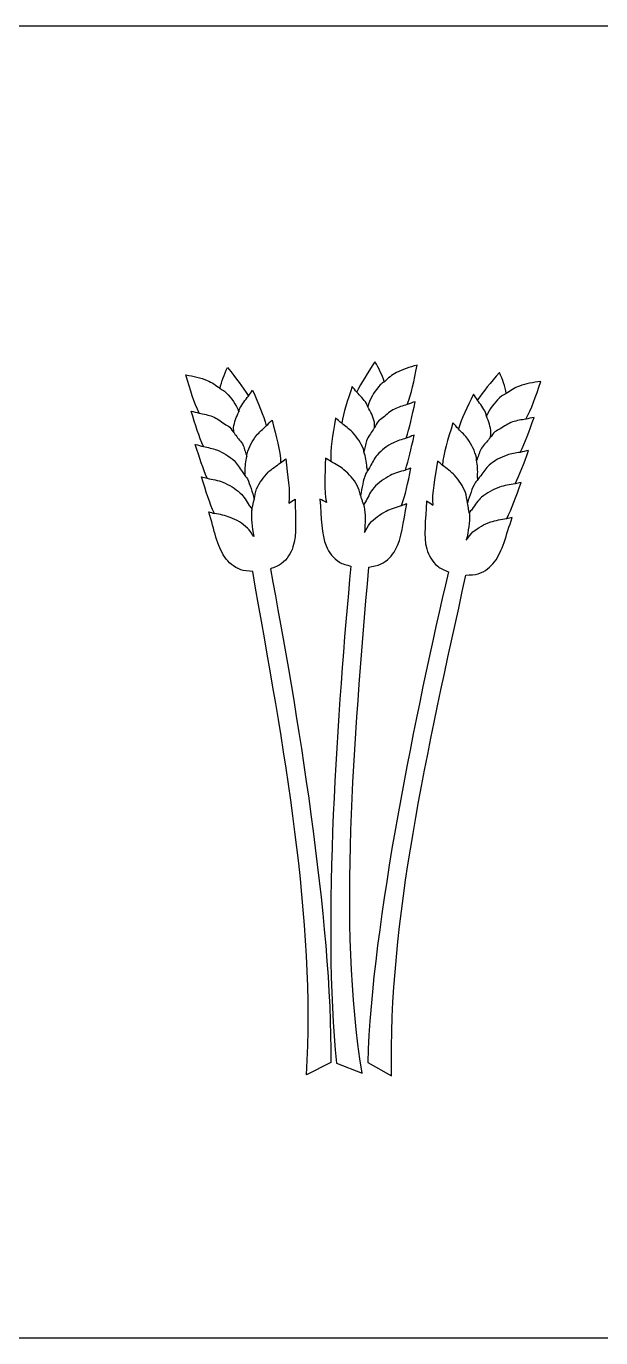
# Model space of a CAD drawing. Extents: x 87 to 257, y -442 to -192.
# Drawn here: x 158.04 to 175.57, y -274.19 to -234.19 of the extents above; entities that cross this region are included whole.
import ezdxf

# ---------------------------------------------------------------- set-up
doc = ezdxf.new("R2010")
doc.units = 0
doc.layers.add('Edges_-_Cut', color=7, linetype='CONTINUOUS')
doc.layers.add('Edges_-_Etch', color=7, linetype='CONTINUOUS')

msp = doc.modelspace()

# ---------------------------------------------------------------- linework, layer by layer
at = {"layer": 'Edges_-_Cut', "color": 7}
for p, q in [((187.309445, -234.194366), (157.309561, -234.194366)), ((157.309561, -274.194399), (187.309445, -274.194399))]:
    msp.add_line(p, q, dxfattribs=at)
at = {"layer": 'Edges_-_Etch', "color": 7}
for p, q in [((163.38927, -247.93727), (163.389285, -247.937214)), ((169.776507, -247.671276), (169.776513, -247.67122)), ((173.133885, -248.114506), (173.133882, -248.11445)), ((167.330035, -265.797196), (166.58741, -266.174753)), ((167.509963, -265.819745), (168.284415, -266.126747)), ((168.45889, -265.796462), (169.185288, -266.204358))]:
    msp.add_line(p, q, dxfattribs=at)
for points in [[(163.953105, -245.234823), (163.999229, -245.027672), (164.079055, -244.818884), (164.183732, -244.603605)], [(164.183732, -244.603605), (164.452365, -244.93928), (164.643071, -245.198699), (164.821032, -245.4722)], [(168.676261, -244.425664), (168.439933, -244.78482), (168.274117, -245.060777), (168.122301, -245.349603)], [(168.96446, -245.032724), (168.899315, -244.830766), (168.800461, -244.630303), (168.676261, -244.425664)], [(169.33201, -244.758968), (169.192812, -244.830371), (169.079376, -244.933608), (168.965293, -245.036393)], [(169.964602, -244.534037), (169.732545, -244.592344), (169.520862, -244.662251), (169.33201, -244.758968)], [(169.664589, -245.731309), (169.796327, -245.396029), (169.864814, -245.016637), (169.964602, -244.534037)], [(172.477927, -244.750897), (172.195657, -245.075198), (171.994401, -245.326489), (171.805292, -245.592427)], [(172.682284, -245.39109), (172.644757, -245.182245), (172.57362, -244.970353), (172.477927, -244.750897)], [(163.320736, -245.995299), (163.158458, -245.673679), (163.055066, -245.302303), (162.910926, -244.830992)], [(162.910926, -244.830992), (163.147395, -244.867426), (163.364652, -244.917493), (163.561663, -244.996289)], [(163.561663, -244.996289), (163.706883, -245.054455), (163.829413, -245.14677), (163.952538, -245.238492)], [(167.981046, -245.185999), (167.836223, -245.626604), (167.726727, -245.965412), (167.664206, -246.30453)], [(168.122614, -245.351212), (168.072071, -245.296969), (168.037185, -245.239424), (167.981046, -245.185999)], [(168.83452, -245.135171), (168.692325, -245.292566), (168.573961, -245.484929), (168.481451, -245.723435)], [(168.965293, -245.036393), (168.924661, -245.073195), (168.871923, -245.094023), (168.83452, -245.135171)], [(168.965307, -245.036393), (168.965262, -245.036393), (168.965352, -245.036393), (168.96446, -245.032724)], [(173.083116, -245.168896), (172.935612, -245.221023), (172.809377, -245.308201), (172.682566, -245.394759)], [(173.74012, -245.030636), (173.502345, -245.057447), (173.283211, -245.098341), (173.083116, -245.168896)], [(173.282573, -246.176994), (173.457994, -245.862401), (173.576638, -245.495597), (173.74012, -245.030636)], [(163.952541, -245.238492), (163.952589, -245.238492), (163.952493, -245.238492), (163.953105, -245.234823)], [(163.952538, -245.238492), (163.996407, -245.271258), (164.050853, -245.287176), (164.091916, -245.324739)], [(164.091916, -245.324739), (164.248095, -245.468221), (164.383799, -245.648815), (164.49804, -245.877669)], [(164.559093, -245.844931), (164.625771, -245.717903), (164.726256, -245.596265), (164.820792, -245.473781)], [(164.820792, -245.473781), (164.866089, -245.415079), (164.895482, -245.354542), (164.946417, -245.296122)], [(164.946417, -245.296122), (165.131502, -245.721431), (165.271964, -246.048611), (165.365676, -246.38042)], [(168.417621, -245.696482), (168.339448, -245.576199), (168.228106, -245.464383), (168.122614, -245.351212)], [(171.687154, -245.411297), (171.48466, -245.828591), (171.330806, -246.149703), (171.223469, -246.477363)], [(171.805335, -245.593979), (171.762502, -245.533499), (171.735634, -245.471777), (171.687154, -245.411297)], [(172.05148, -245.9756), (171.990106, -245.845947), (171.894731, -245.720246), (171.805335, -245.593979)], [(172.539745, -245.475164), (172.377775, -245.61207), (172.234727, -245.786906), (172.111131, -246.01085)], [(172.682566, -245.394759), (172.637379, -245.42569), (172.582324, -245.439378), (172.539745, -245.475164)], [(172.682566, -245.394759), (172.682521, -245.394759), (172.682614, -245.394759), (172.682284, -245.39109)], [(163.452581, -247.014799), (163.311815, -246.70348), (163.2063, -246.370316), (163.072335, -245.932166)], [(163.072335, -245.932166), (163.16266, -245.945995), (163.236072, -245.976447), (163.320753, -245.995158)], [(163.320753, -245.995158), (163.457893, -246.025695), (163.601146, -246.049288), (163.722979, -246.098028)], [(164.369149, -246.438755), (164.390033, -246.267333), (164.453705, -246.110587), (164.523888, -245.955083)], [(164.49804, -245.877669), (164.508595, -245.898554), (164.513703, -245.933182), (164.523891, -245.955083)], [(164.523888, -245.955083), (164.539862, -245.919748), (164.540794, -245.879758), (164.559093, -245.844931)], [(168.462895, -245.802908), (168.443704, -245.769042), (168.439076, -245.729502), (168.417621, -245.696482)], [(168.661845, -246.270127), (168.62515, -246.101387), (168.547206, -245.951216), (168.462895, -245.802908)], [(168.481451, -245.723435), (168.4729, -245.745448), (168.471009, -245.780161), (168.462909, -245.802908)], [(169.273609, -245.870924), (169.143609, -245.937754), (169.039227, -246.035883), (168.931096, -246.129665)], [(169.664555, -245.731139), (169.530835, -245.774235), (169.390393, -245.811065), (169.273609, -245.870924)], [(169.627903, -246.758654), (169.73918, -246.435622), (169.813323, -246.094105), (169.906058, -245.645428)], [(169.906058, -245.645428), (169.817418, -245.668006), (169.747136, -245.704695), (169.664555, -245.731139)], [(172.082104, -246.087134), (172.067598, -246.051095), (172.068332, -246.011188), (172.05148, -245.9756)], [(163.722979, -246.098028), (163.858617, -246.152497), (163.971656, -246.24055), (164.088024, -246.323891)], [(164.088024, -246.323891), (164.140696, -246.361454), (164.204695, -246.381125), (164.253342, -246.425801)], [(165.066599, -246.678136), (165.147902, -246.572416), (165.261197, -246.478012), (165.365673, -246.38042)], [(165.365673, -246.38042), (165.427417, -246.322734), (165.472962, -246.260108), (165.542002, -246.204087)], [(165.542002, -246.204087), (165.667224, -246.719961), (165.796708, -247.128055), (165.802112, -247.508829)], [(167.472287, -246.145272), (167.395474, -246.670572), (167.304415, -247.088967), (167.334362, -247.468528)], [(167.66422, -246.30453), (167.59739, -246.252799), (167.546229, -246.194661), (167.472287, -246.145272)], [(167.989628, -246.573206), (167.898868, -246.475472), (167.777301, -246.391991), (167.66422, -246.30453)], [(168.664667, -246.4317), (168.65843, -246.380702), (168.672456, -246.318952), (168.661845, -246.270127)], [(168.775947, -246.246505), (168.731215, -246.295979), (168.704545, -246.374719), (168.664625, -246.43153)], [(168.931096, -246.129665), (168.882136, -246.171942), (168.820239, -246.197483), (168.775947, -246.246505)], [(171.054587, -246.293862), (170.908162, -246.804148), (170.761931, -247.206541), (170.740804, -247.58675)], [(171.22348, -246.477363), (171.164174, -246.417165), (171.121251, -246.352677), (171.054587, -246.293862)], [(172.216733, -246.576762), (172.20296, -246.404634), (172.145805, -246.245405), (172.082104, -246.087134)], [(172.111131, -246.01085), (172.099729, -246.031452), (172.093182, -246.065686), (172.082107, -246.087134)], [(172.876444, -246.263044), (172.738672, -246.311896), (172.622094, -246.395152), (172.502381, -246.473638)], [(173.282576, -246.176853), (173.144293, -246.201406), (173.000187, -246.219356), (172.876444, -246.263044)], [(173.108741, -247.1902), (173.262248, -246.885005), (173.381433, -246.55647), (173.533384, -246.12419)], [(173.533384, -246.12419), (173.442559, -246.13435), (173.367957, -246.161698), (173.282576, -246.176853)], [(164.253342, -246.425801), (164.302471, -246.4709), (164.336335, -246.546846), (164.381352, -246.599735)], [(164.381341, -246.599876), (164.382752, -246.54854), (164.363109, -246.488342), (164.369149, -246.438755)], [(164.381352, -246.599735), (164.399697, -246.621184), (164.415239, -246.648079), (164.432877, -246.670996)], [(164.432877, -246.670996), (164.509662, -246.770536), (164.595669, -246.851844), (164.659364, -246.97938)], [(164.777513, -247.231235), (164.838806, -247.028204), (164.937245, -246.846397), (165.066599, -246.678136)], [(168.328786, -247.097095), (168.24892, -246.90064), (168.134036, -246.728738), (167.989628, -246.573206)], [(168.619935, -246.50725), (168.552718, -246.613535), (168.474624, -246.702464), (168.42304, -246.835362)], [(168.664625, -246.43153), (168.648369, -246.454672), (168.63537, -246.482838), (168.619935, -246.50725)], [(169.627875, -246.758541), (169.495741, -246.801241), (169.356487, -246.837394), (169.240942, -246.896576)], [(169.608576, -247.731276), (169.708568, -247.41705), (169.785078, -247.09797), (169.873382, -246.671024)], [(169.873382, -246.671024), (169.78326, -246.693884), (169.711697, -246.73142), (169.627875, -246.758541)], [(171.51, -246.787158), (171.433134, -246.678164), (171.323838, -246.579161), (171.22348, -246.477363)], [(171.775995, -247.351716), (171.72314, -247.146343), (171.632293, -246.960612), (171.51, -246.787158)], [(172.197911, -246.73712), (172.178692, -246.757723), (172.162052, -246.784026), (172.143485, -246.80618)], [(172.197909, -246.737262), (172.198473, -246.685897), (172.220712, -246.626602), (172.216733, -246.576762)], [(172.332994, -246.568634), (172.282045, -246.611701), (172.245074, -246.686151), (172.197911, -246.73712)], [(172.502381, -246.473638), (172.448203, -246.508944), (172.383444, -246.52599), (172.332994, -246.568634)], [(163.562067, -247.981438), (163.433354, -247.677852), (163.327568, -247.367238), (163.200032, -246.950339)], [(163.200032, -246.950339), (163.291867, -246.964733), (163.366622, -246.995467), (163.452598, -247.014714)], [(163.452598, -247.014714), (163.588124, -247.044884), (163.73013, -247.068026), (163.850673, -247.116258)], [(163.850673, -247.116258), (164.047701, -247.195026), (164.224866, -247.300549), (164.381039, -247.443974)], [(164.659364, -246.97938), (164.683127, -247.026991), (164.695511, -247.102344), (164.717434, -247.15416)], [(164.717434, -247.15416), (164.737217, -247.200924), (164.751123, -247.26163), (164.769391, -247.312007)], [(168.344393, -247.176907), (168.335898, -247.152918), (168.33824, -247.12035), (168.328786, -247.097095)], [(168.381437, -247.014742), (168.366084, -247.063172), (168.357872, -247.124894), (168.344348, -247.176738)], [(168.43563, -247.648924), (168.421885, -247.478095), (168.394552, -247.318837), (168.344393, -247.176907)], [(168.42304, -246.835362), (168.403792, -246.884977), (168.398458, -246.961177), (168.381437, -247.014742)], [(169.240942, -246.896576), (169.052073, -246.993322), (168.885464, -247.114818), (168.743272, -247.272129)], [(171.904454, -247.104969), (171.878744, -247.151536), (171.863261, -247.226353), (171.839215, -247.277209)], [(172.143485, -246.80618), (172.062656, -246.902474), (171.973361, -246.980142), (171.904454, -247.104969)], [(173.10873, -247.190115), (172.97207, -247.214669), (172.829231, -247.231912), (172.706803, -247.275149)], [(172.959423, -248.151477), (173.100565, -247.853479), (173.21909, -247.547522), (173.36374, -247.136239)], [(173.36374, -247.136239), (173.271394, -247.146399), (173.195429, -247.174424), (173.10873, -247.190115)], [(164.381039, -247.443974), (164.474903, -247.530193), (164.546015, -247.661342), (164.624822, -247.776912)], [(164.722316, -247.790628), (164.720058, -247.619234), (164.732589, -247.458142), (164.769357, -247.312148)], [(164.769357, -247.312148), (164.775594, -247.287595), (164.770204, -247.25528), (164.777513, -247.231235)], [(165.426613, -247.797627), (165.532311, -247.691652), (165.668952, -247.601172), (165.802115, -247.508772)], [(165.802115, -247.508772), (165.857699, -247.470221), (165.898937, -247.425319), (165.958901, -247.38832)], [(165.958901, -247.38832), (166.018139, -247.925163), (166.099905, -248.355721), (166.050587, -248.73833)], [(167.167052, -247.363089), (167.15788, -247.903122), (167.116416, -248.339381), (167.20102, -248.715752)], [(167.334339, -247.468499), (167.275417, -247.435366), (167.230194, -247.394388), (167.167052, -247.363089)], [(167.735021, -247.721229), (167.619948, -247.625528), (167.475501, -247.548142), (167.334339, -247.468499)], [(168.743272, -247.272129), (168.657812, -247.366674), (168.599172, -247.503862), (168.53143, -247.626233)], [(170.589135, -247.459892), (170.50777, -247.9938), (170.408292, -248.420632), (170.441764, -248.804906)], [(170.740809, -247.586722), (170.686865, -247.545885), (170.647518, -247.499318), (170.589135, -247.459892)], [(171.104063, -247.890817), (171.00283, -247.780552), (170.870042, -247.684512), (170.740809, -247.586722)], [(171.780793, -247.432911), (171.775572, -247.407793), (171.782204, -247.376015), (171.775995, -247.351716)], [(171.839215, -247.277209), (171.817513, -247.32307), (171.801115, -247.383155), (171.780781, -247.43277)], [(171.808027, -247.912943), (171.817256, -247.741775), (171.81147, -247.580288), (171.780793, -247.432911)], [(172.163351, -247.580683), (172.066004, -247.662922), (171.989536, -247.790995), (171.906023, -247.903234)], [(172.706803, -247.275149), (172.506688, -247.345676), (172.325315, -247.443805), (172.163351, -247.580683)], [(163.780749, -249.05075), (163.63221, -248.735254), (163.526876, -248.387951), (163.38927, -247.93727)], [(163.389285, -247.937214), (163.452195, -247.946527), (163.501942, -247.969613), (163.562067, -247.981438)], [(163.562067, -247.981438), (163.728318, -248.014204), (163.895286, -248.044854), (164.04001, -248.102568)], [(164.624822, -247.776912), (164.653045, -247.818483), (164.68631, -247.850346), (164.712599, -247.895897)], [(164.712579, -247.89601), (164.711451, -247.879923), (164.716982, -247.868634), (164.716333, -247.852971)], [(164.712599, -247.895897), (164.735008, -247.934759), (164.76608, -247.955558), (164.787055, -247.99761)], [(164.716333, -247.852971), (164.715486, -247.830111), (164.722598, -247.812923), (164.722316, -247.790628)], [(164.787055, -247.99761), (164.872597, -248.16889), (164.934398, -248.397462), (164.995942, -248.62688)], [(165.069198, -248.308139), (165.155982, -248.114647), (165.276792, -247.947854), (165.426613, -247.797627)], [(168.138263, -248.196407), (168.033903, -248.011805), (167.898135, -247.85695), (167.735021, -247.721229)], [(168.390375, -247.861014), (168.321095, -248.03952), (168.280766, -248.272833), (168.240778, -248.506992)], [(168.455075, -247.752866), (168.436363, -247.793619), (168.407357, -247.817185), (168.390375, -247.861014)], [(168.44737, -247.710448), (168.446241, -247.687588), (168.437408, -247.671191), (168.43563, -247.648924)], [(168.455103, -247.752951), (168.454538, -247.736864), (168.448188, -247.72614), (168.44737, -247.710448)], [(168.53143, -247.626233), (168.507187, -247.670288), (168.47702, -247.705058), (168.455075, -247.752866)], [(169.143937, -247.896235), (168.955068, -247.993038), (168.788639, -248.115155), (168.646447, -248.272494)], [(169.608576, -247.731276), (169.446084, -247.779339), (169.28268, -247.825341), (169.143937, -247.896235)], [(169.490032, -248.81628), (169.608658, -248.488366), (169.681313, -248.132794), (169.776507, -247.671276)], [(169.776513, -247.67122), (169.714743, -247.686177), (169.667341, -247.713835), (169.608576, -247.731276)], [(171.440083, -248.415665), (171.361368, -248.218787), (171.247548, -248.047083), (171.104063, -247.890817)], [(171.811442, -247.975455), (171.813418, -247.952595), (171.806814, -247.93521), (171.808027, -247.912943)], [(171.813418, -248.018607), (171.815111, -248.00252), (171.810144, -247.991514), (171.811442, -247.975455)], [(171.906023, -247.903234), (171.876113, -247.94362), (171.841555, -247.974044), (171.813406, -248.018494)], [(164.04001, -248.102568), (164.237046, -248.181421), (164.414087, -248.287593), (164.570266, -248.431046)], [(164.995931, -248.626937), (165.021415, -248.521866), (165.02787, -248.400312), (165.069198, -248.308139)], [(168.240795, -248.507077), (168.205664, -248.404743), (168.187965, -248.284347), (168.138263, -248.196407)], [(168.646447, -248.272494), (168.549611, -248.379597), (168.480452, -248.530417), (168.406422, -248.673673)], [(171.734813, -248.117046), (171.642267, -248.284686), (171.571079, -248.510464), (171.500111, -248.737145)], [(171.813406, -248.018494), (171.789417, -248.056396), (171.757507, -248.075898), (171.734813, -248.117046)], [(172.476882, -248.252823), (172.276759, -248.323463), (172.095485, -248.422185), (171.933514, -248.559062)], [(172.959423, -248.151477), (172.791961, -248.177159), (172.623869, -248.201092), (172.476882, -248.252823)], [(172.696748, -249.210883), (172.858193, -248.901793), (172.977782, -248.559119), (173.133885, -248.114506)], [(173.133882, -248.11445), (173.070641, -248.121223), (173.019988, -248.142107), (172.959423, -248.151477)], [(164.570266, -248.431046), (164.676622, -248.528724), (164.759473, -248.672459), (164.846477, -248.808236)], [(164.950493, -248.822094), (164.95546, -248.785151), (164.967737, -248.754247), (164.974453, -248.718885)], [(164.974453, -248.718885), (164.980437, -248.687248), (164.988565, -248.657304), (164.995931, -248.626937)], [(166.050369, -248.739713), (166.118684, -248.702234), (166.172814, -248.656457), (166.246762, -248.621744)], [(166.246762, -248.621744), (166.243827, -249.203263), (166.303799, -249.686822), (166.178998, -250.076543)], [(167.201444, -248.717107), (167.129943, -248.686204), (167.071799, -248.645564), (166.99495, -248.617878)], [(166.99495, -248.617878), (167.051823, -249.196602), (167.036981, -249.683633), (167.197402, -250.06009)], [(168.27071, -248.596598), (168.261848, -248.565666), (168.250926, -248.536569), (168.240795, -248.507077)], [(168.304137, -248.697154), (168.295755, -248.660719), (168.280684, -248.63117), (168.27071, -248.596598)], [(168.33528, -248.791557), (168.328873, -248.755884), (168.311968, -248.731218), (168.304137, -248.697154)], [(168.406422, -248.673673), (168.384635, -248.71595), (168.355055, -248.745865), (168.335288, -248.791614)], [(168.335288, -248.791614), (168.339127, -248.813062), (168.350669, -248.826186), (168.354, -248.848368)], [(169.300296, -250.17185), (169.49954, -249.814528), (169.53672, -249.328654), (169.654412, -248.759356)], [(169.654412, -248.759356), (169.594197, -248.774031), (169.547546, -248.799516), (169.49048, -248.817634)], [(170.250683, -248.680418), (170.229601, -249.261542), (170.149701, -249.742223), (170.258303, -250.136741)], [(170.442035, -248.806402), (170.375329, -248.766101), (170.323135, -248.718123), (170.250683, -248.680418)], [(171.50012, -248.737229), (171.478981, -248.63117), (171.47757, -248.509448), (171.440083, -248.415665)], [(171.517787, -248.829968), (171.513102, -248.79833), (171.506216, -248.767822), (171.50012, -248.737229)], [(171.933514, -248.559062), (171.823213, -248.652252), (171.734494, -248.792488), (171.641959, -248.924512)], [(164.095543, -250.382895), (163.864008, -250.045612), (163.781907, -249.565298), (163.611901, -249.009376)], [(163.611901, -249.009376), (163.673228, -249.01869), (163.72203, -249.039574), (163.780535, -249.052218)], [(164.262844, -249.173263), (164.116882, -249.114956), (163.948573, -249.083629), (163.780749, -249.05075)], [(164.793213, -249.501007), (164.637006, -249.35761), (164.459852, -249.252059), (164.262844, -249.173263)], [(164.846477, -248.808236), (164.872103, -248.848312), (164.904321, -248.875349), (164.928245, -248.919065)], [(164.914868, -248.977344), (164.901999, -249.203743), (164.932309, -249.470471), (164.983064, -249.75941)], [(164.928245, -248.919065), (164.92627, -248.940796), (164.916138, -248.955105), (164.914868, -248.977344)], [(164.928254, -248.919009), (164.931302, -248.882969), (164.945864, -248.85675), (164.950493, -248.822094)], [(168.354, -248.848368), (168.38783, -249.07265), (168.38238, -249.341016), (168.358656, -249.633426)], [(168.523711, -249.358485), (168.66594, -249.201231), (168.832533, -249.079706), (169.021382, -248.98296)], [(169.021382, -248.98296), (169.161305, -248.91136), (169.325981, -248.864568), (169.490032, -248.81628)], [(171.566631, -249.090656), (171.570131, -249.317422), (171.528825, -249.582654), (171.466188, -249.869251)], [(171.537458, -248.934108), (171.534043, -248.896967), (171.523036, -248.865584), (171.517787, -248.829968)], [(171.555689, -249.031841), (171.553996, -248.995773), (171.540675, -248.968906), (171.537458, -248.934108)], [(171.641959, -248.924512), (171.614725, -248.963515), (171.581391, -248.989226), (171.555681, -249.031869)], [(171.555681, -249.031869), (171.556528, -249.0536), (171.566292, -249.068304), (171.566631, -249.090656)], [(172.327327, -250.528917), (172.572595, -250.201483), (172.674466, -249.724951), (172.867289, -249.176536)], [(172.867289, -249.176536), (172.805635, -249.18331), (172.756012, -249.201936), (172.69703, -249.212238)], [(164.983064, -249.75941), (164.91918, -249.674997), (164.866165, -249.568007), (164.793213, -249.501007)], [(168.358656, -249.633426), (168.414432, -249.543454), (168.45729, -249.431976), (168.523711, -249.358485)], [(171.666552, -249.618892), (171.82855, -249.482098), (172.009912, -249.383913), (172.210005, -249.313358)], [(172.210005, -249.313358), (172.35825, -249.261147), (172.527711, -249.236791), (172.696748, -249.210883)], [(171.466188, -249.869251), (171.533504, -249.787576), (171.590894, -249.682843), (171.666552, -249.618892)], [(164.585046, -250.772701), (164.364554, -250.684252), (164.21131, -250.551523), (164.095543, -250.382895)], [(166.178998, -250.076543), (166.116595, -250.271418), (166.008169, -250.44267), (165.822461, -250.590837)], [(167.197402, -250.06009), (167.277618, -250.248332), (167.401469, -250.408803), (167.600119, -250.539077)], [(168.849074, -250.605371), (169.060408, -250.4968), (169.200678, -250.350468), (169.300296, -250.17185)], [(170.258303, -250.136741), (170.312605, -250.334043), (170.413863, -250.509613), (170.593292, -250.665315)], [(164.950659, -250.825504), (164.822863, -250.811958), (164.676108, -250.809418), (164.585046, -250.772701)], [(165.822461, -250.590837), (165.74641, -250.651514), (165.608768, -250.696557), (165.490866, -250.746115)], [(165.490866, -250.746115), (166.28465, -254.957802), (167.381761, -261.501971), (167.330035, -265.797196)], [(167.944693, -250.662916), (167.545108, -254.930088), (167.059932, -261.54786), (167.509963, -265.819745)], [(168.284415, -266.126747), (167.551749, -261.455546), (168.039531, -256.173446), (168.489935, -250.691872)], [(167.600119, -250.539077), (167.681473, -250.592445), (167.822702, -250.624534), (167.944693, -250.662916)], [(168.489935, -250.691872), (168.615899, -250.66619), (168.761783, -250.650075), (168.849074, -250.605371)], [(170.593292, -250.665315), (170.666771, -250.729097), (170.802438, -250.779784), (170.918192, -250.834169)], [(171.822138, -250.898177), (172.046098, -250.8189), (172.20469, -250.692606), (172.327327, -250.528917)], [(166.58741, -266.174753), (166.883501, -261.455687), (165.907726, -256.241631), (164.950659, -250.825504)], [(170.918192, -250.834169), (169.951115, -255.009449), (168.584626, -261.50279), (168.45889, -265.796462)], [(169.185288, -266.204358), (169.084377, -261.477107), (170.274686, -256.307812), (171.454657, -250.935797)], [(171.454657, -250.935797), (171.582913, -250.92733), (171.729648, -250.930717), (171.822138, -250.898177)]]:
    msp.add_open_spline(points, degree=3, dxfattribs=at)

doc.saveas('drawing.dxf')
